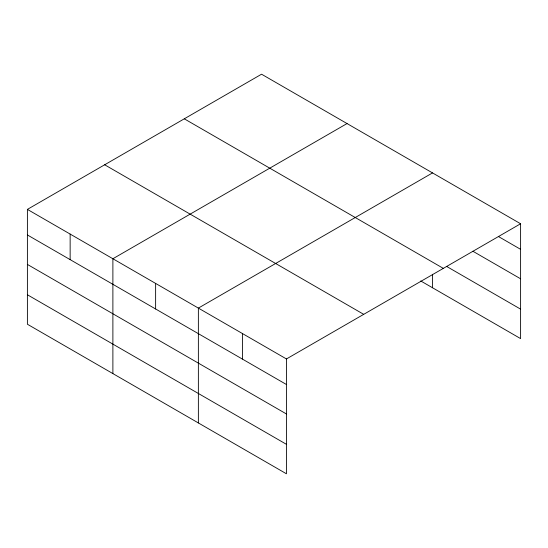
<?xml version="1.0" encoding="UTF-8"?>
<svg xmlns="http://www.w3.org/2000/svg" width="548" height="548" viewBox="0 0 548 548"><rect width="100%" height="100%" fill="white"/><g stroke="black" fill="none" stroke-linecap="round" stroke-linejoin="round"><path stroke-width="0.82" d="M286.446 413.973L286.446 358.954L27.4 209.391L27.4 324.238L286.446 473.794L286.446 413.973L27.4 264.417M420.734 280.953L520.6 338.609L520.6 223.762L261.554 74.206L27.4 209.391M347.042 123.56L112.888 258.745L112.888 373.592M432.523 172.915L198.369 308.099L198.369 422.946M286.446 358.954L520.6 223.762M498.584 236.613L520.6 249.326M472.89 251.244L520.6 278.788M446.469 266.342L520.6 309.141M184.286 118.82L443.332 268.376M104.668 164.784L363.714 314.34M27.4 234.955L286.446 384.511M27.4 294.769L286.446 444.332M432.523 274.288L432.523 287.755M242.408 333.526L242.408 359.084M155.625 283.426L155.625 308.983M70.144 234.071L70.144 259.629"/></g></svg>
